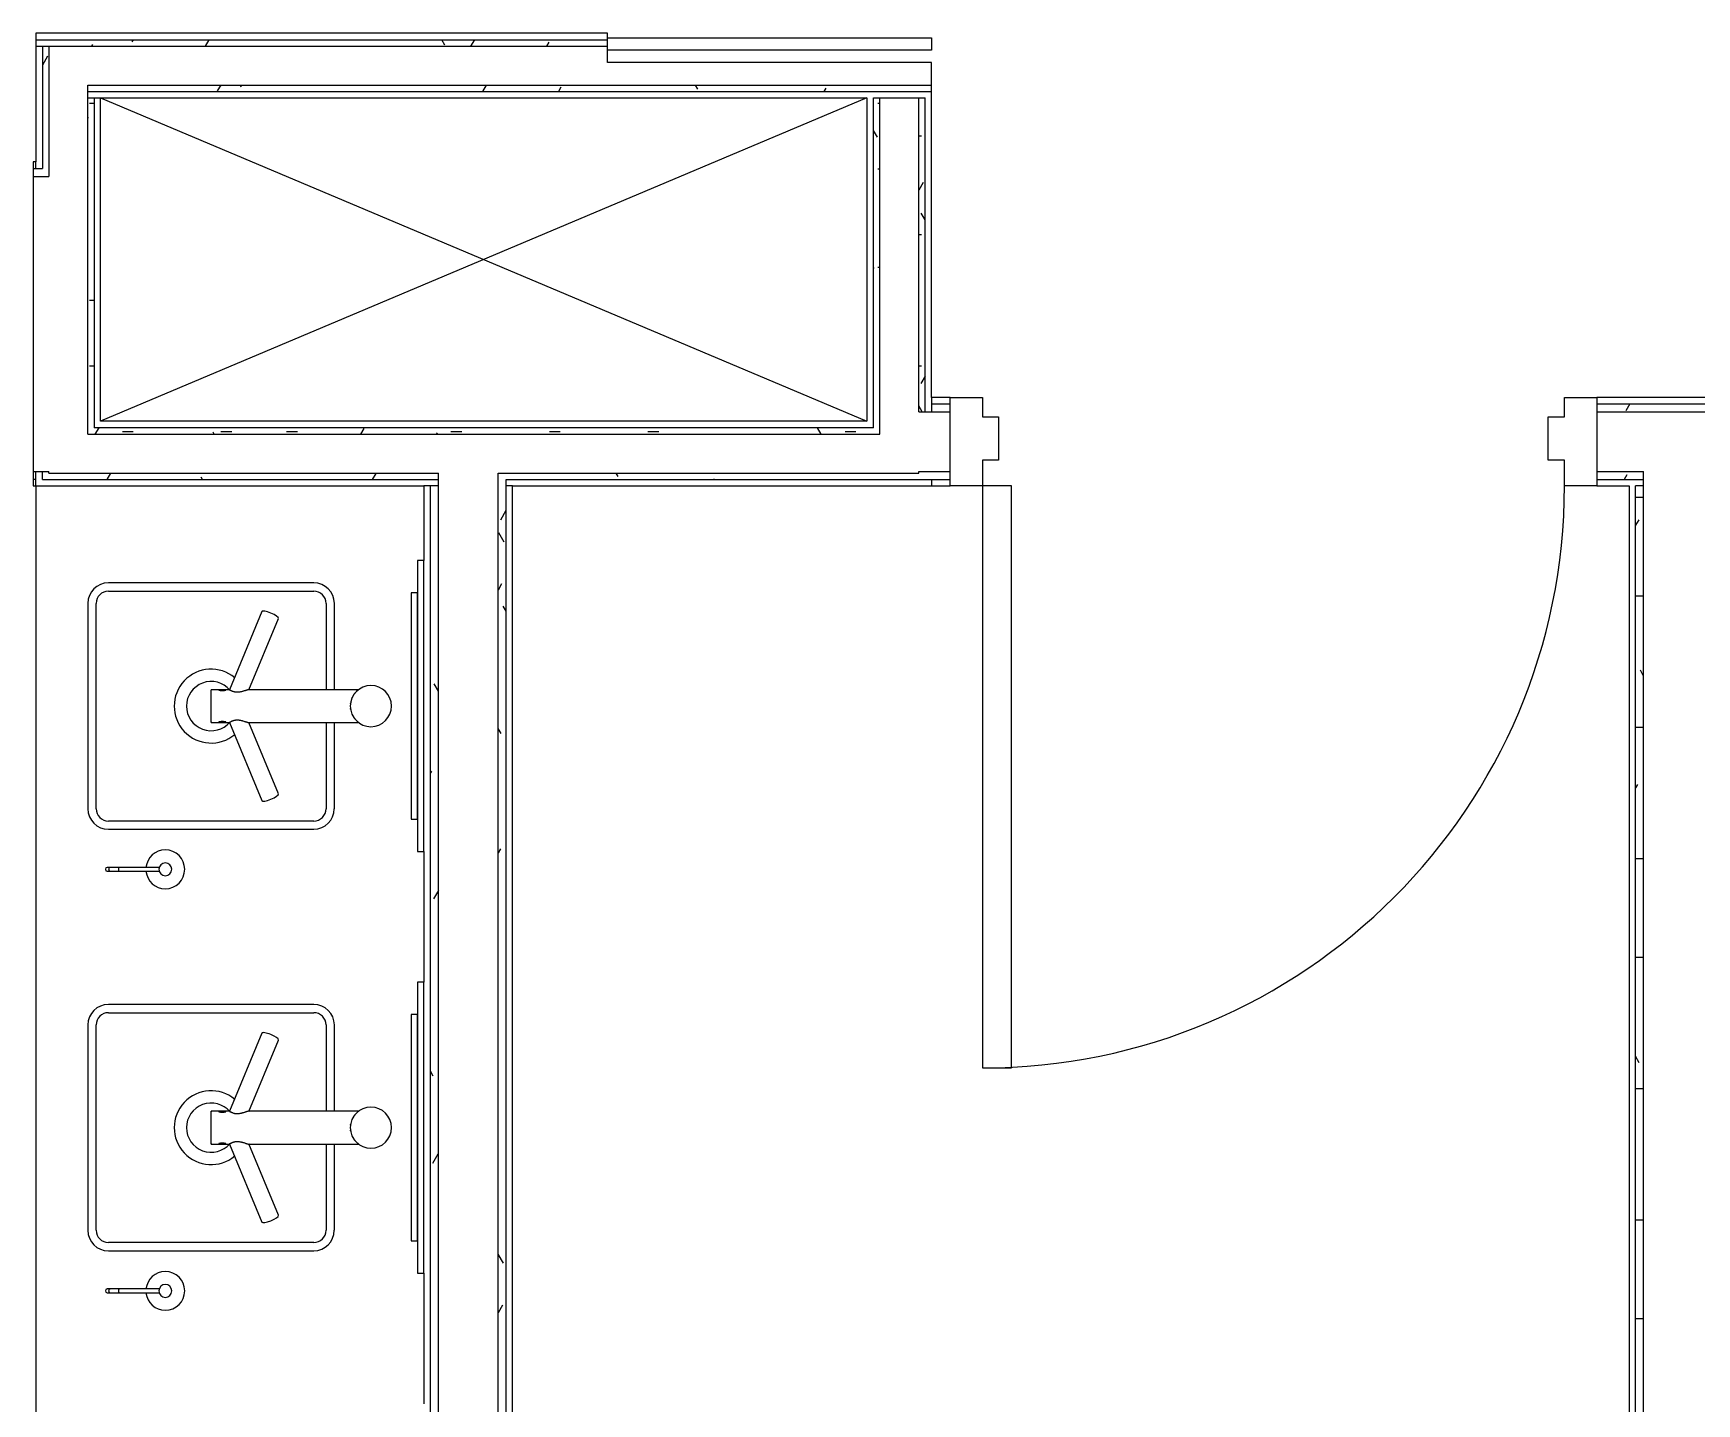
# Model space of a CAD drawing. Header units: inches. Extents: x 4551 to 18587, y 8160 to 18461.
# Drawn here: x 11787 to 14359, y 13348 to 15468 of the extents above; entities that cross this region are included whole.
import ezdxf

# ---------------------------------------------------------------- set-up
doc = ezdxf.new("R2010")
doc.units = ezdxf.units.IN
doc.header["$MEASUREMENT"] = 0
doc.layers.add('freecads.com', color=7, linetype='Continuous')

msp = doc.modelspace()

# ---------------------------------------------------------------- linework, layer by layer
at = {"layer": 'freecads.com'}
for p, q in [((11791.3, 15467.8), (11791.3, 15457.8)), ((12675.3, 15467.8), (11791.3, 15467.8)), ((12675.3, 15457.8), (12675.3, 15467.8)), ((12675.3, 15460.8), (13176.3, 15460.8)), ((13176.3, 15460.8), (13176.3, 15441.7)), ((11791.3, 15457.8), (11791.3, 15447.8)), ((11791.3, 15457.8), (12675.3, 15457.8)), ((11791.3, 15447.8), (11791.3, 15268.8)), ((11791.3, 15447.8), (11801.3, 15447.8)), ((11801.3, 15447.8), (11801.3, 15258.8)), ((11801.3, 15447.8), (12675.3, 15447.8)), ((11811.3, 15447.8), (11811.3, 15246.3)), ((11878.7, 15450.7), (11877, 15447.8)), ((11878.7, 15450.7), (11877, 15447.8)), ((11941.4, 15457.8), (11939.7, 15454.8)), ((11941.4, 15457.8), (11939.7, 15454.8)), ((12058.7, 15457.8), (12053.1, 15448)), ((12058.7, 15457.8), (12053.1, 15448)), ((12423.8, 15449.2), (12418.8, 15457.8)), ((12423.8, 15449.2), (12418.8, 15457.8)), ((12469.3, 15457.8), (12463.5, 15447.8)), ((12469.3, 15457.8), (12463.5, 15447.8)), ((12584.4, 15453.9), (12580.9, 15447.8)), ((12584.4, 15453.9), (12580.9, 15447.8)), ((12675.3, 15447.8), (12675.3, 15457.8)), ((12675.3, 15422.7), (12675.3, 15447.8)), ((13176.3, 15441.7), (12675.3, 15441.7)), ((11809.3, 15432.2), (11801.3, 15418.4)), ((11809.3, 15432.2), (11801.3, 15418.4)), ((13176.3, 15422.7), (12675.3, 15422.7)), ((13176.3, 15387.8), (13176.3, 15422.7)), ((11871.3, 14847.8), (11871.3, 15387.8)), ((11871.3, 15387.8), (13176.3, 15387.8)), ((12077, 15387.8), (12071.6, 15378.6)), ((12077, 15387.8), (12071.6, 15378.6)), ((12109.1, 15384.8), (12107.3, 15387.8)), ((12109.1, 15384.8), (12107.3, 15387.8)), ((12487.6, 15387.8), (12481.8, 15377.8)), ((12487.6, 15387.8), (12481.8, 15377.8)), ((12603, 15384.5), (12599.1, 15377.8)), ((12603, 15384.5), (12599.1, 15377.8)), ((12814.8, 15381.6), (12811.2, 15387.8)), ((12814.8, 15381.6), (12811.2, 15387.8)), ((13176.3, 15377.8), (13176.3, 15387.8)), ((11871.3, 15377.8), (13176.3, 15377.8)), ((11871.3, 15367.8), (11881.3, 15367.8)), ((11874.1, 15359.9), (11881.3, 15359.9)), ((11874.1, 15359.9), (11881.3, 15359.9)), ((11881.3, 15367.8), (11881.3, 14857.8)), ((11881.3, 15367.8), (11891.3, 15367.8)), ((11891.3, 14867.8), (11891.3, 15367.8)), ((11891.3, 15367.8), (13076.3, 15367.8)), ((11891.3, 15367.8), (13076.3, 14867.8)), ((13076.3, 15367.8), (11891.3, 14867.8)), ((13012.5, 15382.7), (13009.7, 15377.8)), ((13012.5, 15382.7), (13009.7, 15377.8)), ((13076.3, 15367.8), (13076.3, 14867.8)), ((13086.3, 15367.8), (13096.3, 15367.8)), ((13086.3, 14857.8), (13086.3, 15367.8)), ((13093.3, 15359.9), (13096.3, 15359.9)), ((13093.3, 15359.9), (13096.3, 15359.9)), ((13096.3, 15367.8), (13156.3, 15367.8)), ((13096.3, 14847.8), (13096.3, 15367.8)), ((13156.3, 15367.8), (13166.3, 15367.8)), ((13156.3, 14882.3), (13156.3, 15367.8)), ((13166.3, 14882.3), (13166.3, 15367.8)), ((13176.3, 14904.8), (13176.3, 15377.8)), ((11871.8, 15337.4), (11871.3, 15336.4)), ((11871.8, 15337.4), (11871.3, 15336.4)), ((13092.4, 15307.2), (13086.3, 15317.7)), ((13092.4, 15307.2), (13086.3, 15317.7)), ((13156.3, 15309.1), (13160.9, 15309.1)), ((13156.3, 15309.1), (13160.9, 15309.1)), ((11791.3, 15268.8), (11787.1, 15268.8)), ((11787.1, 15268.8), (11787.1, 15258.8)), ((11787.1, 15258.8), (11787.1, 15246.3)), ((11787.1, 15258.8), (11801.3, 15258.8)), ((11791.3, 15258.8), (11791.3, 15268.8)), ((13093.3, 15258.3), (13096.3, 15258.3)), ((13093.3, 15258.3), (13096.3, 15258.3)), ((11787.1, 15246.3), (11787.1, 14790.3)), ((11787.1, 15246.3), (11811.3, 15246.3)), ((13163.1, 15237.1), (13156.3, 15225.3)), ((13163.1, 15237.1), (13156.3, 15225.3)), ((13166.3, 15179.2), (13160.2, 15189.8)), ((13166.3, 15179.2), (13160.2, 15189.8)), ((13156.3, 15156.7), (13160.9, 15156.7)), ((13156.3, 15156.7), (13160.9, 15156.7)), ((13086.9, 15105.1), (13086.3, 15104)), ((13086.9, 15105.1), (13086.3, 15104)), ((13093.3, 15105.9), (13096.3, 15105.9)), ((13093.3, 15105.9), (13096.3, 15105.9)), ((11874.1, 15055.1), (11881.3, 15055.1)), ((11874.1, 15055.1), (11881.3, 15055.1)), ((11874.1, 14953.5), (11881.3, 14953.5)), ((11874.1, 14953.5), (11881.3, 14953.5)), ((13156.3, 14953.5), (13160.9, 14953.5)), ((13156.3, 14953.5), (13160.9, 14953.5)), ((13166.3, 14937.8), (13159.7, 14926.4)), ((13166.3, 14937.8), (13159.7, 14926.4)), ((13204.9, 14904.8), (13176.3, 14904.8)), ((13176.3, 14904.8), (13176.3, 14894.8)), ((13176.3, 14894.8), (13204.9, 14894.8)), ((13176.3, 14894.8), (13176.3, 14882.3)), ((13204.9, 14894.8), (13204.9, 14904.8)), ((13204.9, 14904.8), (13254.9, 14904.8)), ((13204.9, 14882.3), (13204.9, 14894.8)), ((13254.9, 14904.8), (13254.9, 14874.8)), ((14154.9, 14904.8), (14204.9, 14904.8)), ((14154.9, 14874.8), (14154.9, 14904.8)), ((15229.2, 14904.8), (14204.9, 14904.8)), ((14204.9, 14904.8), (14204.9, 14894.8)), ((14204.9, 14894.8), (14204.9, 14882.3)), ((14204.9, 14894.8), (15229.2, 14894.8)), ((14256, 14894.8), (14249.6, 14883.7)), ((14256, 14894.8), (14249.6, 14883.7)), ((13161.7, 14882.3), (13156.3, 14891.7)), ((13161.7, 14882.3), (13156.3, 14891.7)), ((13156.3, 14882.3), (13204.9, 14882.3)), ((13204.9, 14790.3), (13204.9, 14882.3)), ((13254.9, 14874.8), (13279.9, 14874.8)), ((13279.9, 14874.8), (13279.9, 14807.8)), ((14129.9, 14874.8), (14154.9, 14874.8)), ((14129.9, 14807.8), (14129.9, 14874.8)), ((14204.9, 14882.3), (14204.9, 14790.3)), ((14204.9, 14882.3), (15229.2, 14882.3)), ((11871.3, 14847.8), (13096.3, 14847.8)), ((13086.3, 14857.8), (11881.3, 14857.8)), ((11888.3, 14857.8), (11882.5, 14847.8)), ((11888.3, 14857.8), (11882.5, 14847.8)), ((13076.3, 14867.8), (11891.3, 14867.8)), ((11924.9, 14851.9), (11941.7, 14851.9)), ((11924.9, 14851.9), (11941.7, 14851.9)), ((12067.1, 14847.8), (12065.3, 14850.9)), ((12067.1, 14847.8), (12065.3, 14850.9)), ((12077.3, 14851.9), (12094.1, 14851.9)), ((12077.3, 14851.9), (12094.1, 14851.9)), ((12178.9, 14851.9), (12195.7, 14851.9)), ((12178.9, 14851.9), (12195.7, 14851.9)), ((12298.2, 14856.6), (12293.1, 14847.8)), ((12298.2, 14856.6), (12293.1, 14847.8)), ((12411.6, 14849.8), (12410.4, 14847.8)), ((12411.6, 14849.8), (12410.4, 14847.8)), ((12432.9, 14851.9), (12449.7, 14851.9)), ((12432.9, 14851.9), (12449.7, 14851.9)), ((12585.3, 14851.9), (12602.1, 14851.9)), ((12585.3, 14851.9), (12602.1, 14851.9)), ((12737.7, 14851.9), (12754.5, 14851.9)), ((12737.7, 14851.9), (12754.5, 14851.9)), ((13005.6, 14847.8), (12999.9, 14857.8)), ((13005.6, 14847.8), (12999.9, 14857.8)), ((13042.5, 14851.9), (13059.3, 14851.9)), ((13042.5, 14851.9), (13059.3, 14851.9)), ((13254.9, 14807.8), (13254.9, 14767.8)), ((13279.9, 14807.8), (13254.9, 14807.8)), ((14154.9, 14807.8), (14129.9, 14807.8)), ((14154.9, 14767.8), (14154.9, 14807.8)), ((11787.1, 14790.3), (11787.1, 14777.8)), ((11787.1, 14790.3), (11811.3, 14790.3)), ((11787.1, 14777.8), (11787.1, 14767.8)), ((11791.3, 14777.8), (11787.1, 14777.8)), ((11787.1, 14767.8), (12391.3, 14767.8)), ((11791.3, 14777.8), (11791.3, 14790.3)), ((11791.3, 14767.8), (11791.3, 14777.8)), ((11791.3, 14767.8), (11791.3, 12147.9)), ((11801.3, 14777.8), (11801.3, 14790.3)), ((11801.3, 14777.8), (12413.8, 14777.8)), ((11811.3, 14787.8), (11811.3, 14790.3)), ((11811.3, 14787.8), (12413.8, 14787.8)), ((11906.5, 14787.8), (11900.7, 14777.8)), ((11906.5, 14787.8), (11900.7, 14777.8)), ((12048.9, 14777.8), (12046.7, 14781.5)), ((12048.9, 14777.8), (12046.7, 14781.5)), ((12316.8, 14787.2), (12311.4, 14777.8)), ((12316.8, 14787.2), (12311.4, 14777.8)), ((12391.3, 14767.8), (12391.3, 14652.3)), ((12401.3, 14767.8), (12391.3, 14767.8)), ((12401.3, 12137.9), (12401.3, 14767.8)), ((12413.8, 14767.8), (12401.3, 14767.8)), ((12413.8, 12125.4), (12413.8, 14787.8)), ((12505.8, 12725.4), (12505.8, 14787.8)), ((12505.8, 14787.8), (13156.3, 14787.8)), ((12518.3, 12725.4), (12518.3, 14777.8)), ((12518.3, 14777.8), (13204.9, 14777.8)), ((12528.3, 14767.8), (12518.3, 14767.8)), ((12528.3, 12747.9), (12528.3, 14767.8)), ((12528.3, 14767.8), (13204.9, 14767.8)), ((12691.4, 14782.4), (12688.3, 14787.8)), ((12691.4, 14782.4), (12688.3, 14787.8)), ((12839.7, 14778.6), (12839.3, 14777.8)), ((12839.7, 14778.6), (12839.3, 14777.8)), ((13156.3, 14790.3), (13204.9, 14790.3)), ((13156.3, 14787.8), (13156.3, 14790.3)), ((13176.3, 14777.8), (13176.3, 14767.8)), ((13204.9, 14777.8), (13204.9, 14790.3)), ((13204.9, 14767.8), (13204.9, 14777.8)), ((13254.9, 14767.8), (13204.9, 14767.8)), ((13299.9, 14767.8), (13254.9, 14767.8)), ((13254.9, 14767.8), (13254.9, 13867.8)), ((13299.9, 13867.8), (13299.9, 14767.8)), ((14204.9, 14767.8), (14154.9, 14767.8)), ((14204.9, 14790.3), (14204.9, 14777.8)), ((14204.9, 14790.3), (14277.4, 14790.3)), ((14204.9, 14777.8), (14204.9, 14767.8)), ((14204.9, 14777.8), (14277.4, 14777.8)), ((14204.9, 14767.8), (14254.9, 14767.8)), ((14251.2, 14784.9), (14247.1, 14777.8)), ((14251.2, 14784.9), (14247.1, 14777.8)), ((14254.9, 14767.8), (14254.9, 12747.9)), ((14264.9, 12737.9), (14264.9, 14767.8)), ((14277.4, 14767.8), (14264.9, 14767.8)), ((14277.4, 12725.4), (14277.4, 14790.3)), ((14264.9, 14750.3), (14277.4, 14750.3)), ((14264.9, 14750.3), (14277.4, 14750.3)), ((12518.1, 14729.6), (12509.8, 14715.1)), ((12518.1, 14729.6), (12509.8, 14715.1)), ((14269.8, 14715.5), (14264.9, 14707.1)), ((14269.8, 14715.5), (14264.9, 14707.1)), ((12515.5, 14680.8), (12507.1, 14695.4)), ((12515.5, 14680.8), (12507.1, 14695.4)), ((12391.3, 14652.3), (12381.3, 14652.3)), ((12381.3, 14652.3), (12381.3, 14202.3)), ((12391.3, 14202.3), (12391.3, 14652.3)), ((12220.9, 14617.8), (11903.4, 14617.8)), ((12511.3, 14616.2), (12505.8, 14606.6)), ((12511.3, 14616.2), (12505.8, 14606.6)), ((11871.7, 14586.1), (11871.7, 14268.6)), ((11884.4, 14268.6), (11884.4, 14586.1)), ((11903.4, 14605.1), (12220.9, 14605.1)), ((12239.9, 14586.1), (12239.9, 14452.6)), ((12252.7, 14452.6), (12252.7, 14586.1)), ((12381.3, 14602.3), (12371.3, 14602.3)), ((12371.3, 14602.3), (12371.3, 14252.3)), ((12381.3, 14602.3), (12371.3, 14602.3)), ((12371.3, 14602.3), (12371.3, 14252.3)), ((12381.3, 14252.3), (12381.3, 14602.3)), ((12381.3, 14252.3), (12381.3, 14602.3)), ((14264.9, 14597.9), (14277.4, 14597.9)), ((14264.9, 14597.9), (14277.4, 14597.9)), ((12140.5, 14573.4), (12090.4, 14452.7)), ((12120.5, 14452.5), (12166.2, 14562.8)), ((12518.3, 14574.3), (12513.9, 14582)), ((12518.3, 14574.3), (12513.9, 14582)), ((14277.4, 14473.8), (14272.3, 14482.7)), ((14277.4, 14473.8), (14272.3, 14482.7)), ((12413.8, 14450.5), (12407.3, 14461.8)), ((12413.8, 14450.5), (12407.3, 14461.8)), ((12074.5, 14452.7), (12062.2, 14452.7)), ((12062.2, 14452.7), (12062.2, 14451.8)), ((12062.2, 14402), (12062.2, 14452.7)), ((12074.5, 14452.2), (12074.5, 14452.7)), ((12084.5, 14452.6), (12074.5, 14452.6)), ((12074.5, 14452.2), (12074.5, 14452.6)), ((12074.5, 14452.2), (12074.5, 14450.7)), ((12090.4, 14452.7), (12084.5, 14452.7)), ((12084.5, 14452.7), (12084.5, 14452.2)), ((12084.5, 14452.6), (12084.5, 14452.2)), ((12084.5, 14450.7), (12084.5, 14452.2)), ((12290.3, 14452.7), (12120.2, 14452.7)), ((12062.2, 14402.8), (12062.2, 14402)), ((12062.2, 14402), (12074.5, 14402)), ((12074.5, 14404), (12074.5, 14402.5)), ((12074.5, 14402), (12074.5, 14402.5)), ((12074.5, 14402), (12074.5, 14402.4)), ((12074.5, 14402), (12084.5, 14402)), ((12084.5, 14402.5), (12084.5, 14403.9)), ((12084.5, 14402.5), (12084.5, 14402)), ((12084.5, 14402.4), (12084.5, 14402)), ((12084.5, 14402), (12090.4, 14402)), ((12090.4, 14402), (12140.5, 14281.2)), ((12120.2, 14402), (12290.3, 14402)), ((12166.2, 14291.9), (12120.5, 14402.2)), ((12239.9, 14402), (12239.9, 14268.6)), ((12252.7, 14268.6), (12252.7, 14402)), ((12510.5, 14384.7), (12505.8, 14392.8)), ((12510.5, 14384.7), (12505.8, 14392.8)), ((14264.9, 14394.7), (14277.4, 14394.7)), ((14264.9, 14394.7), (14277.4, 14394.7)), ((12402.9, 14326.8), (12401.3, 14324)), ((12402.9, 14326.8), (12401.3, 14324)), ((14267.9, 14305.9), (14264.9, 14300.7)), ((14267.9, 14305.9), (14264.9, 14300.7)), ((12371.3, 14252.3), (12381.3, 14252.3)), ((12371.3, 14252.3), (12381.3, 14252.3)), ((12220.9, 14249.6), (11903.4, 14249.6)), ((11903.4, 14236.8), (12220.9, 14236.8)), ((12381.3, 14202.3), (12391.3, 14202.3)), ((12391.3, 14202.3), (12391.3, 14000.4)), ((12509.5, 14206.6), (12505.8, 14200.2)), ((12509.5, 14206.6), (12505.8, 14200.2)), ((11906.3, 14177.9), (11901.3, 14177.9)), ((11906.5, 14177.9), (11906.3, 14177.9)), ((11906.9, 14177.9), (11906.5, 14177.9)), ((11907.4, 14177.9), (11906.9, 14177.9)), ((11907.9, 14177.9), (11907.4, 14177.9)), ((11908.5, 14177.9), (11907.9, 14177.9)), ((11909, 14177.9), (11908.5, 14177.9)), ((11909.6, 14177.9), (11909, 14177.9)), ((11910.2, 14177.9), (11909.6, 14177.9)), ((11910.8, 14177.9), (11910.2, 14177.9)), ((11911.4, 14177.9), (11910.8, 14177.9)), ((11912.1, 14177.9), (11911.4, 14177.9)), ((11912.7, 14177.9), (11912.1, 14177.9)), ((11913.4, 14177.9), (11912.7, 14177.9)), ((11914.1, 14177.9), (11913.4, 14177.9)), ((11914.9, 14177.9), (11914.1, 14177.9)), ((11915.6, 14177.9), (11914.9, 14177.9)), ((11916.3, 14177.9), (11915.6, 14177.9)), ((11917.1, 14177.9), (11916.3, 14177.9)), ((11917.8, 14177.9), (11917.1, 14177.9)), ((11918.6, 14177.9), (11917.8, 14177.9)), ((11919.4, 14177.9), (11918.6, 14177.9)), ((11981.8, 14177.9), (11919.4, 14177.9)), ((14264.9, 14191.5), (14277.4, 14191.5)), ((14264.9, 14191.5), (14277.4, 14191.5)), ((11901.3, 14171.9), (11906.3, 14171.9)), ((11906.3, 14171.9), (11906.7, 14171.9)), ((11906.7, 14171.9), (11907.2, 14171.9)), ((11907.2, 14171.9), (11907.7, 14171.9)), ((11907.7, 14171.9), (11908.2, 14171.9)), ((11908.2, 14171.9), (11908.8, 14171.9)), ((11908.8, 14171.9), (11909.3, 14171.9)), ((11909.3, 14171.9), (11909.9, 14171.9)), ((11909.9, 14171.9), (11910.5, 14171.9)), ((11910.5, 14171.9), (11911.1, 14171.9)), ((11911.1, 14171.9), (11911.8, 14171.9)), ((11911.8, 14171.9), (11912.5, 14171.9)), ((11912.5, 14171.9), (11913.1, 14171.9)), ((11913.1, 14171.9), (11913.8, 14171.9)), ((11913.8, 14171.9), (11914.5, 14171.9)), ((11914.5, 14171.9), (11915.3, 14171.9)), ((11915.3, 14171.9), (11916, 14171.9)), ((11916, 14171.9), (11916.7, 14171.9)), ((11916.7, 14171.9), (11917.5, 14171.9)), ((11917.5, 14171.9), (11918.3, 14171.9)), ((11918.3, 14171.9), (11919, 14171.9)), ((11919, 14171.9), (11919.4, 14171.9)), ((11919.4, 14171.9), (11981.9, 14171.9)), ((12413.8, 14142.4), (12406.3, 14129.5)), ((12413.8, 14142.4), (12406.3, 14129.5)), ((14264.9, 14039.1), (14277.4, 14039.1)), ((14264.9, 14039.1), (14277.4, 14039.1)), ((12391.3, 14000.4), (12381.3, 14000.4)), ((12381.3, 14000.4), (12381.3, 13550.4)), ((12391.3, 13550.4), (12391.3, 14000.4)), ((12220.9, 13965.9), (11903.4, 13965.9)), ((11903.4, 13953.2), (12220.9, 13953.2)), ((12381.3, 13950.4), (12371.3, 13950.4)), ((12371.3, 13950.4), (12371.3, 13600.4)), ((12381.3, 13950.4), (12371.3, 13950.4)), ((12371.3, 13950.4), (12371.3, 13600.4)), ((12381.3, 13600.4), (12381.3, 13950.4)), ((12381.3, 13600.4), (12381.3, 13950.4)), ((11871.7, 13934.2), (11871.7, 13616.7)), ((11884.4, 13616.7), (11884.4, 13934.2)), ((12140.5, 13921.5), (12090.4, 13800.7)), ((12239.9, 13934.2), (12239.9, 13800.7)), ((12252.7, 13800.7), (12252.7, 13934.2)), ((12120.5, 13800.5), (12166.2, 13910.8)), ((13254.9, 13867.8), (13299.9, 13867.8)), ((14270.7, 13875.8), (14264.9, 13885.9)), ((14270.7, 13875.8), (14264.9, 13885.9)), ((12405.7, 13854.9), (12401.3, 13862.6)), ((12405.7, 13854.9), (12401.3, 13862.6)), ((14264.9, 13835.9), (14277.4, 13835.9)), ((14264.9, 13835.9), (14277.4, 13835.9)), ((12074.5, 13800.8), (12062.2, 13800.8)), ((12062.2, 13800.8), (12062.2, 13799.9)), ((12062.2, 13750.1), (12062.2, 13800.8)), ((12074.5, 13800.3), (12074.5, 13800.8)), ((12084.5, 13800.7), (12074.5, 13800.7)), ((12074.5, 13800.3), (12074.5, 13800.7)), ((12074.5, 13800.3), (12074.5, 13798.8)), ((12090.4, 13800.8), (12084.5, 13800.8)), ((12084.5, 13800.8), (12084.5, 13800.3)), ((12084.5, 13800.7), (12084.5, 13800.3)), ((12084.5, 13798.8), (12084.5, 13800.3)), ((12290.3, 13800.8), (12120.2, 13800.8)), ((12062.2, 13750.9), (12062.2, 13750.1)), ((12062.2, 13750.1), (12074.5, 13750.1)), ((12074.5, 13752), (12074.5, 13750.5)), ((12074.5, 13750.1), (12074.5, 13750.5)), ((12074.5, 13750.1), (12074.5, 13750.5)), ((12074.5, 13750.1), (12084.5, 13750.1)), ((12084.5, 13750.5), (12084.5, 13752)), ((12084.5, 13750.5), (12084.5, 13750.1)), ((12084.5, 13750.5), (12084.5, 13750.1)), ((12084.5, 13750.1), (12090.4, 13750.1)), ((12090.4, 13750.1), (12140.5, 13629.3)), ((12120.2, 13750.1), (12290.3, 13750.1)), ((12166.2, 13639.9), (12120.5, 13750.3)), ((12239.9, 13750.1), (12239.9, 13616.7)), ((12252.7, 13616.7), (12252.7, 13750.1)), ((12412.9, 13734.5), (12404.5, 13720)), ((12412.9, 13734.5), (12404.5, 13720)), ((14264.9, 13632.7), (14277.4, 13632.7)), ((14264.9, 13632.7), (14277.4, 13632.7)), ((12220.9, 13597.6), (11903.4, 13597.6)), ((11903.4, 13584.9), (12220.9, 13584.9)), ((12371.3, 13600.4), (12381.3, 13600.4)), ((12371.3, 13600.4), (12381.3, 13600.4)), ((12514.1, 13565.6), (12505.8, 13580)), ((12514.1, 13565.6), (12505.8, 13580)), ((12381.3, 13550.4), (12391.3, 13550.4)), ((12391.3, 13550.4), (12391.3, 13348.5)), ((11906.3, 13526), (11901.3, 13526)), ((11901.3, 13520), (11906.3, 13520)), ((11906.5, 13526), (11906.3, 13526)), ((11906.3, 13520), (11906.7, 13520)), ((11906.9, 13526), (11906.5, 13526)), ((11906.7, 13520), (11907.2, 13520)), ((11907.4, 13526), (11906.9, 13526)), ((11907.2, 13520), (11907.7, 13520)), ((11907.9, 13526), (11907.4, 13526)), ((11907.7, 13520), (11908.2, 13520)), ((11908.5, 13526), (11907.9, 13526)), ((11908.2, 13520), (11908.8, 13520)), ((11909, 13526), (11908.5, 13526)), ((11908.8, 13520), (11909.3, 13520)), ((11909.6, 13526), (11909, 13526)), ((11909.3, 13520), (11909.9, 13520)), ((11910.2, 13526), (11909.6, 13526)), ((11909.9, 13520), (11910.5, 13520)), ((11910.8, 13526), (11910.2, 13526)), ((11910.5, 13520), (11911.1, 13520)), ((11911.4, 13526), (11910.8, 13526)), ((11911.1, 13520), (11911.8, 13520)), ((11912.1, 13526), (11911.4, 13526)), ((11911.8, 13520), (11912.5, 13520)), ((11912.7, 13526), (11912.1, 13526)), ((11912.5, 13520), (11913.1, 13520)), ((11913.4, 13526), (11912.7, 13526)), ((11913.1, 13520), (11913.8, 13520)), ((11914.1, 13526), (11913.4, 13526)), ((11913.8, 13520), (11914.5, 13520)), ((11914.9, 13526), (11914.1, 13526)), ((11914.5, 13520), (11915.3, 13520)), ((11915.6, 13526), (11914.9, 13526)), ((11915.3, 13520), (11916, 13520)), ((11916.3, 13526), (11915.6, 13526)), ((11916, 13520), (11916.7, 13520)), ((11917.1, 13526), (11916.3, 13526)), ((11916.7, 13520), (11917.5, 13520)), ((11917.8, 13526), (11917.1, 13526)), ((11917.5, 13520), (11918.3, 13520)), ((11918.6, 13526), (11917.8, 13526)), ((11918.3, 13520), (11919, 13520)), ((11919.4, 13526), (11918.6, 13526)), ((11919, 13520), (11919.4, 13520)), ((11981.8, 13526), (11919.4, 13526)), ((11919.4, 13520), (11981.9, 13520)), ((12512.7, 13500.9), (12505.8, 13489)), ((12512.7, 13500.9), (12505.8, 13489)), ((14264.9, 13480.3), (14277.4, 13480.3)), ((14264.9, 13480.3), (14277.4, 13480.3))]:
    msp.add_line(p, q, dxfattribs=at)
for centre, radius, start, end in [((13254.9, 14767.8), 900, 270, 0), ((11903.4, 14586.1), 31.8, 90, 180), ((12220.9, 14586.1), 31.8, 0, 90), ((11903.4, 14586.1), 19, 90, 180), ((12220.9, 14586.1), 19, 0, 90), ((12062.2, 14427.3), 57.1, 50.103, 309.8969), ((12062.2, 14427.3), 38.1, 40.5939, 319.4063), ((12309.2, 14427.3), 31.8, 90, 270), ((12309.2, 14427.3), 31.8, 270, 90), ((11903.4, 14268.6), 31.8, 180, 270), ((11903.4, 14268.6), 19, 180, 270), ((12220.9, 14268.6), 31.7, 270, 0), ((12220.9, 14268.6), 19, 270, 0), ((11991.3, 14174.9), 30, 90, 174.4637), ((11991.3, 14174.9), 30, 270, 90), ((11991.3, 14174.9), 10, 90, 270), ((11991.3, 14174.9), 10, 270, 90), ((11991.3, 14174.9), 30, 185.5363, 270), ((11903.4, 13934.2), 31.8, 90, 180), ((11903.4, 13934.2), 19, 90, 180), ((12220.9, 13934.2), 31.8, 0, 90), ((12220.9, 13934.2), 19, 0, 90), ((12062.2, 13775.4), 57.1, 50.103, 309.8969), ((12062.2, 13775.4), 38.1, 40.5939, 319.4063), ((12309.2, 13775.4), 31.8, 90, 270), ((12309.2, 13775.4), 31.8, 270, 90), ((11903.4, 13616.7), 31.8, 180, 270), ((11903.4, 13616.7), 19, 180, 270), ((12220.9, 13616.7), 31.7, 270, 0), ((12220.9, 13616.7), 19, 270, 0), ((11991.3, 13523), 30, 90, 174.4637), ((11991.3, 13523), 10, 90, 270), ((11991.3, 13523), 30, 270, 90), ((11991.3, 13523), 10, 270, 90), ((11991.3, 13523), 30, 185.5363, 270)]:
    msp.add_arc(centre, radius, start, end, dxfattribs=at)
for centre, major_axis, ratio, start_param, end_param in [((12153.3, 14568.1), (12.9, -5.3), 0.241944, 1.570796, 3.141593), ((12153.3, 14568.1), (12.9, -5.3), 0.241944, 0, 1.570796), ((12153.3, 14286.5), (12.9, 5.3), 0.241918, 3.141593, 4.712389), ((12153.3, 14286.5), (12.9, 5.3), 0.241918, 4.712389, 6.283185), ((11901.3, 14174.9), (0, -3), 0.866025, 3.141593, 6.283185), ((11901.3, 14174.9), (0, 3), 0.866025, 6.021386, 6.283185), ((11901.3, 14174.9), (0, -3), 0.866025, 0, 0.261799), ((12153.3, 13916.2), (12.9, -5.3), 0.241944, 1.570796, 3.141593), ((12153.3, 13916.2), (12.9, -5.3), 0.241944, 0, 1.570796), ((12153.3, 13634.6), (12.9, 5.3), 0.241918, 4.712389, 6.283185), ((12153.3, 13634.6), (12.9, 5.3), 0.241918, 3.141593, 4.712389), ((11901.3, 13523), (0, -3), 0.866025, 3.141593, 6.283185), ((11901.3, 13523), (0, 3), 0.866025, 6.021386, 6.283185), ((11901.3, 13523), (0, -3), 0.866025, 0, 0.261799)]:
    msp.add_ellipse(centre, major_axis=major_axis, ratio=ratio, start_param=start_param, end_param=end_param, dxfattribs=at)
for points, knots in [([(12075.6, 14451.4), (12075.6, 14451.4), (12075.3, 14451.5), (12074.7, 14451.8), (12074.5, 14452.1), (12074.5, 14452.2)], [0.7777829, 0.7777829, 0.7777829, 0.7777829, 0.7916667, 0.8611111, 1, 1, 1, 1]), ([(12076.9, 14451), (12076.8, 14451), (12076.6, 14451.1), (12076.1, 14451.2), (12075.8, 14451.3), (12075.6, 14451.4)], [0.6666732, 0.6666732, 0.6666732, 0.6666732, 0.6875, 0.7222222, 0.7777778, 0.7777778, 0.7777778, 0.7777778]), ([(12078.6, 14450.7), (12078.4, 14450.8), (12078.1, 14450.8), (12077.6, 14450.9), (12077.2, 14450.9), (12077, 14451), (12076.9, 14451)], [0.5555585, 0.5555585, 0.5555585, 0.5555585, 0.5833333, 0.6180556, 0.6527778, 0.6666667, 0.6666667, 0.6666667, 0.6666667]), ([(12080.4, 14450.7), (12080.1, 14450.7), (12079.5, 14450.7), (12078.9, 14450.7), (12078.6, 14450.7)], [0.4444472, 0.4444472, 0.4444472, 0.4444472, 0.5, 0.5555528, 0.5555528, 0.5555528, 0.5555528]), ([(12080.4, 14450.7), (12080.2, 14450.7), (12079.8, 14450.7), (12079.2, 14450.7), (12078.8, 14450.7), (12078.6, 14450.7), (12078.6, 14450.7)], [0.4444444, 0.4444444, 0.4444444, 0.4444444, 0.4791667, 0.5138889, 0.5486111, 0.5555556, 0.5555556, 0.5555556, 0.5555556]), ([(12082, 14451), (12081.9, 14451), (12081.6, 14450.9), (12081.1, 14450.8), (12080.6, 14450.8), (12080.4, 14450.7)], [0.3333333, 0.3333333, 0.3333333, 0.3333333, 0.3611111, 0.3888889, 0.4444415, 0.4444415, 0.4444415, 0.4444415]), ([(12083.3, 14451.4), (12083.1, 14451.3), (12082.7, 14451.2), (12082.3, 14451), (12082, 14451)], [0.2222222, 0.2222222, 0.2222222, 0.2222222, 0.2777778, 0.3333268, 0.3333268, 0.3333268, 0.3333268]), ([(12084.5, 14452.2), (12084.5, 14452.1), (12084.4, 14452), (12084.2, 14451.8), (12084, 14451.7), (12083.8, 14451.6), (12083.6, 14451.5), (12083.4, 14451.4), (12083.3, 14451.4)], [0, 0, 0, 0, 0.0555556, 0.1111111, 0.1388889, 0.1666667, 0.1944444, 0.2222222, 0.2222222, 0.2222222, 0.2222222]), ([(12084.5, 14452.2), (12084.5, 14452.1), (12084.3, 14451.8), (12083.7, 14451.5), (12083.3, 14451.4)], [0, 0, 0, 0, 0.1111111, 0.2222172, 0.2222172, 0.2222172, 0.2222172]), ([(12103.9, 14448.7), (12102.8, 14448.6), (12101.2, 14448.6), (12099.4, 14448.9), (12098.4, 14449.1), (12097.5, 14449.3), (12096.6, 14449.6), (12095.8, 14449.9), (12095.2, 14450.1), (12094.6, 14450.4), (12094.1, 14450.6), (12093.6, 14450.9), (12093.1, 14451.1), (12092.6, 14451.4), (12092, 14451.7), (12091.6, 14452), (12090.8, 14452.5), (12090.5, 14452.7), (12090.4, 14452.7)], [0, 0, 0, 0, 0.142857, 0.214286, 0.25, 0.285714, 0.357143, 0.392857, 0.428571, 0.464286, 0.5, 0.535714, 0.571429, 0.625, 0.678571, 0.732143, 0.785714, 1, 1, 1, 1]), ([(12090.6, 14452.5), (12090.8, 14452.3), (12091.2, 14452), (12091.8, 14451.7), (12092, 14451.5)], [0.1428571, 0.1428571, 0.1428571, 0.1428571, 0.2857143, 0.3464999, 0.3464999, 0.3464999, 0.3464999]), ([(12120.2, 14452.7), (12120.1, 14452.7), (12119.7, 14452.6), (12118.9, 14452.4), (12118, 14452.2), (12117.3, 14452), (12116.7, 14451.8), (12116.1, 14451.6), (12115.2, 14451.3), (12114, 14451), (12112.5, 14450.5), (12110.9, 14450), (12109.3, 14449.6), (12107.6, 14449.2), (12105.8, 14448.9), (12104.5, 14448.8), (12103.9, 14448.7)], [0, 0, 0, 0, 0.083333, 0.166667, 0.25, 0.291667, 0.333333, 0.375, 0.416667, 0.5, 0.583333, 0.666667, 0.75, 0.833333, 0.916667, 1, 1, 1, 1]), ([(12277.8, 14431.2), (12277.8, 14431.5), (12277.9, 14431.9), (12278, 14432.4), (12278, 14432.6)], [0.54656587, 0.54656587, 0.54656587, 0.54656587, 0.55555556, 0.56359138, 0.56359138, 0.56359138, 0.56359138]), ([(12280.1, 14439.7), (12280.1, 14439.7), (12280.2, 14440), (12280.3, 14440.2), (12280.4, 14440.4)], [0.65644189, 0.65644189, 0.65644189, 0.65644189, 0.65972222, 0.66666667, 0.66666667, 0.66666667, 0.66666667]), ([(12283.8, 14446.1), (12283.9, 14446.2), (12284, 14446.4), (12284.2, 14446.7), (12284.5, 14447.1), (12284.7, 14447.4), (12284.9, 14447.6), (12285, 14447.7)], [0.76410955, 0.76410955, 0.76410955, 0.76410955, 0.77083333, 0.77604167, 0.78125, 0.79166667, 0.79661174, 0.79661174, 0.79661174, 0.79661174]), ([(12288.3, 14451), (12288.3, 14451.1), (12288.4, 14451.1), (12288.6, 14451.4), (12289.2, 14451.9), (12289.8, 14452.5), (12290.2, 14452.7), (12290.3, 14452.7)], [0.8888889, 0.8888889, 0.8888889, 0.8888889, 0.890625, 0.8958333, 0.9166667, 0.9583333, 1, 1, 1, 1]), ([(12090.4, 14402), (12090.5, 14402), (12091, 14402.3), (12092.4, 14403.1), (12093, 14403.5), (12093.6, 14403.8), (12094.1, 14404), (12094.6, 14404.3), (12095.3, 14404.6), (12096.1, 14404.9), (12096.9, 14405.2), (12097.5, 14405.4), (12098.2, 14405.5), (12099.2, 14405.7), (12100.3, 14405.9), (12101.9, 14406), (12103.1, 14406), (12103.9, 14405.9)], [0, 0, 0, 0, 0.285714, 0.357143, 0.428571, 0.464286, 0.5, 0.535714, 0.571429, 0.625, 0.678571, 0.705357, 0.732143, 0.785714, 0.839286, 0.892857, 1, 1, 1, 1]), ([(12103.9, 14405.9), (12104.5, 14405.9), (12105.8, 14405.7), (12107.6, 14405.4), (12109, 14405.1), (12110.1, 14404.8), (12111.8, 14404.4), (12113.5, 14403.8), (12115.4, 14403.2), (12116.5, 14402.9), (12117.3, 14402.7), (12118, 14402.4), (12118.9, 14402.2), (12119.7, 14402), (12120.1, 14402), (12120.2, 14402)], [0, 0, 0, 0, 0.083333, 0.166667, 0.25, 0.291667, 0.333333, 0.5, 0.583333, 0.666667, 0.708333, 0.75, 0.833333, 0.916667, 1, 1, 1, 1]), ([(12278, 14422), (12278, 14422.2), (12277.9, 14422.7), (12277.8, 14423.2), (12277.8, 14423.4)], [0.43643034, 0.43643034, 0.43643034, 0.43643034, 0.44444444, 0.45344038, 0.45344038, 0.45344038, 0.45344038]), ([(12285, 14407), (12284.9, 14407), (12284.8, 14407.2), (12284.5, 14407.5), (12284.3, 14407.8), (12284.1, 14408.2), (12283.9, 14408.4), (12283.8, 14408.5)], [0.2034088, 0.2034088, 0.2034088, 0.2034088, 0.20833333, 0.21527778, 0.22222222, 0.22916667, 0.23590346, 0.23590346, 0.23590346, 0.23590346]), ([(12074.5, 14402.4), (12074.5, 14402.5), (12074.7, 14402.8), (12075.3, 14403.1), (12075.6, 14403.3)], [0, 0, 0, 0, 0.1111111, 0.2222171, 0.2222171, 0.2222171, 0.2222171]), ([(12075.6, 14403.3), (12075.8, 14403.3), (12076.2, 14403.5), (12076.7, 14403.6), (12076.9, 14403.7)], [0.2222222, 0.2222222, 0.2222222, 0.2222222, 0.2777778, 0.3333268, 0.3333268, 0.3333268, 0.3333268]), ([(12076.9, 14403.7), (12077.1, 14403.7), (12077.3, 14403.7), (12077.9, 14403.8), (12078.3, 14403.9), (12078.6, 14403.9)], [0.3333333, 0.3333333, 0.3333333, 0.3333333, 0.3611111, 0.3888889, 0.4444415, 0.4444415, 0.4444415, 0.4444415]), ([(12078.6, 14403.9), (12078.9, 14404), (12079.5, 14404), (12080.1, 14404), (12080.4, 14403.9)], [0.4444472, 0.4444472, 0.4444472, 0.4444472, 0.5, 0.5555528, 0.5555528, 0.5555528, 0.5555528]), ([(12078.6, 14403.9), (12078.8, 14403.9), (12079.1, 14403.9), (12079.7, 14403.9), (12080.1, 14403.9), (12080.3, 14403.9), (12080.4, 14403.9)], [0.4444444, 0.4444444, 0.4444444, 0.4444444, 0.4791667, 0.5138889, 0.5486111, 0.5555556, 0.5555556, 0.5555556, 0.5555556]), ([(12080.4, 14403.9), (12080.5, 14403.9), (12080.8, 14403.9), (12081.3, 14403.8), (12081.7, 14403.7), (12081.9, 14403.7), (12082, 14403.7)], [0.5555585, 0.5555585, 0.5555585, 0.5555585, 0.5833333, 0.6180556, 0.6527778, 0.6666667, 0.6666667, 0.6666667, 0.6666667]), ([(12082, 14403.7), (12082.1, 14403.6), (12082.3, 14403.6), (12082.8, 14403.4), (12083.1, 14403.3), (12083.3, 14403.3)], [0.6666732, 0.6666732, 0.6666732, 0.6666732, 0.6875, 0.7222222, 0.7777778, 0.7777778, 0.7777778, 0.7777778]), ([(12083.3, 14403.3), (12083.4, 14403.3), (12083.6, 14403.2), (12083.8, 14403.1), (12084, 14403), (12084.2, 14402.8), (12084.4, 14402.6), (12084.5, 14402.5), (12084.5, 14402.5)], [0.7777778, 0.7777778, 0.7777778, 0.7777778, 0.8055556, 0.8333333, 0.8611111, 0.8888889, 0.9444444, 1, 1, 1, 1]), ([(12083.3, 14403.3), (12083.4, 14403.2), (12083.6, 14403.1), (12084.2, 14402.8), (12084.5, 14402.6), (12084.5, 14402.4)], [0.7777828, 0.7777828, 0.7777828, 0.7777828, 0.7916667, 0.8611111, 1, 1, 1, 1]), ([(12092, 14403.1), (12091.6, 14402.8), (12091, 14402.4), (12090.8, 14402.3), (12090.7, 14402.2)], [0.6534754, 0.6534754, 0.6534754, 0.6534754, 0.7857143, 0.8571429, 0.8571429, 0.8571429, 0.8571429]), ([(12290.3, 14402), (12290.1, 14402), (12289.8, 14402.2), (12289.1, 14402.8), (12288.7, 14403.2), (12288.4, 14403.5), (12288.3, 14403.6)], [0, 0, 0, 0, 0.0555556, 0.0833333, 0.0972222, 0.1111111, 0.1111111, 0.1111111, 0.1111111]), ([(11906.3, 14177.9), (11905.8, 14177.9), (11905, 14177.6), (11904.1, 14176.6), (11903.7, 14175.4), (11903.7, 14174.4), (11904, 14173.4), (11904.6, 14172.6), (11905.4, 14172), (11906, 14171.9), (11906.3, 14171.9)], [-1, -1, -1, -1, -0.833333, -0.666667, -0.555556, -0.444444, -0.333333, -0.222222, -0.111111, 0, 0, 0, 0]), ([(11919.3, 14177.7), (11919.3, 14177.6), (11919.2, 14177.2), (11919.1, 14176.4), (11919.1, 14175.4), (11919.1, 14174.4), (11919.2, 14173.2), (11919.2, 14172.4), (11919.3, 14172.2), (11919.3, 14172.1)], [0.1111111, 0.1111111, 0.1111111, 0.1111111, 0.2222222, 0.3333333, 0.4444444, 0.5555556, 0.6666667, 0.8333333, 0.8888889, 0.8888889, 0.8888889, 0.8888889]), ([(12075.6, 13799.5), (12075.6, 13799.5), (12075.3, 13799.6), (12074.7, 13799.9), (12074.5, 13800.2), (12074.5, 13800.3)], [0.7777829, 0.7777829, 0.7777829, 0.7777829, 0.7916667, 0.8611111, 1, 1, 1, 1]), ([(12076.9, 13799.1), (12076.8, 13799.1), (12076.6, 13799.1), (12076.1, 13799.3), (12075.8, 13799.4), (12075.6, 13799.5)], [0.6666732, 0.6666732, 0.6666732, 0.6666732, 0.6875, 0.7222222, 0.7777778, 0.7777778, 0.7777778, 0.7777778]), ([(12078.6, 13798.8), (12078.4, 13798.8), (12078.1, 13798.9), (12077.6, 13798.9), (12077.2, 13799), (12077, 13799.1), (12076.9, 13799.1)], [0.5555585, 0.5555585, 0.5555585, 0.5555585, 0.5833333, 0.6180556, 0.6527778, 0.6666667, 0.6666667, 0.6666667, 0.6666667]), ([(12080.4, 13798.8), (12080.1, 13798.8), (12079.5, 13798.8), (12078.9, 13798.8), (12078.6, 13798.8)], [0.4444472, 0.4444472, 0.4444472, 0.4444472, 0.5, 0.5555528, 0.5555528, 0.5555528, 0.5555528]), ([(12080.4, 13798.8), (12080.2, 13798.8), (12079.8, 13798.8), (12079.2, 13798.8), (12078.8, 13798.8), (12078.6, 13798.8), (12078.6, 13798.8)], [0.4444444, 0.4444444, 0.4444444, 0.4444444, 0.4791667, 0.5138889, 0.5486111, 0.5555556, 0.5555556, 0.5555556, 0.5555556]), ([(12082, 13799.1), (12081.9, 13799), (12081.6, 13799), (12081.1, 13798.9), (12080.6, 13798.8), (12080.4, 13798.8)], [0.3333333, 0.3333333, 0.3333333, 0.3333333, 0.3611111, 0.3888889, 0.4444415, 0.4444415, 0.4444415, 0.4444415]), ([(12083.3, 13799.5), (12083.1, 13799.4), (12082.7, 13799.3), (12082.3, 13799.1), (12082, 13799.1)], [0.2222222, 0.2222222, 0.2222222, 0.2222222, 0.2777778, 0.3333268, 0.3333268, 0.3333268, 0.3333268]), ([(12084.5, 13800.3), (12084.5, 13800.2), (12084.4, 13800.1), (12084.2, 13799.9), (12084, 13799.8), (12083.8, 13799.7), (12083.6, 13799.5), (12083.4, 13799.5), (12083.3, 13799.4)], [0, 0, 0, 0, 0.0555556, 0.1111111, 0.1388889, 0.1666667, 0.1944444, 0.2222222, 0.2222222, 0.2222222, 0.2222222]), ([(12084.5, 13800.3), (12084.5, 13800.2), (12084.3, 13799.9), (12083.7, 13799.6), (12083.3, 13799.5)], [0, 0, 0, 0, 0.1111111, 0.2222172, 0.2222172, 0.2222172, 0.2222172]), ([(12103.9, 13796.8), (12102.8, 13796.7), (12101.2, 13796.7), (12099.4, 13796.9), (12098.4, 13797.1), (12097.5, 13797.4), (12096.6, 13797.7), (12095.8, 13798), (12095.2, 13798.2), (12094.6, 13798.4), (12094.1, 13798.7), (12093.6, 13798.9), (12093.1, 13799.2), (12092.6, 13799.5), (12092, 13799.8), (12091.6, 13800.1), (12090.8, 13800.6), (12090.5, 13800.8), (12090.4, 13800.8)], [0, 0, 0, 0, 0.142857, 0.214286, 0.25, 0.285714, 0.357143, 0.392857, 0.428571, 0.464286, 0.5, 0.535714, 0.571429, 0.625, 0.678571, 0.732143, 0.785714, 1, 1, 1, 1]), ([(12090.6, 13800.5), (12090.8, 13800.4), (12091.2, 13800.1), (12091.8, 13799.7), (12092, 13799.6)], [0.1428571, 0.1428571, 0.1428571, 0.1428571, 0.2857143, 0.3464999, 0.3464999, 0.3464999, 0.3464999]), ([(12120.2, 13800.8), (12120.1, 13800.8), (12119.7, 13800.7), (12118.9, 13800.5), (12118, 13800.3), (12117.3, 13800.1), (12116.7, 13799.9), (12116.1, 13799.7), (12115.2, 13799.4), (12114, 13799), (12112.5, 13798.6), (12110.9, 13798.1), (12109.3, 13797.7), (12107.6, 13797.3), (12105.8, 13797), (12104.5, 13796.8), (12103.9, 13796.8)], [0, 0, 0, 0, 0.083333, 0.166667, 0.25, 0.291667, 0.333333, 0.375, 0.416667, 0.5, 0.583333, 0.666667, 0.75, 0.833333, 0.916667, 1, 1, 1, 1]), ([(12280.1, 13787.7), (12280.1, 13787.8), (12280.2, 13788.1), (12280.3, 13788.3), (12280.4, 13788.5)], [0.65644189, 0.65644189, 0.65644189, 0.65644189, 0.65972222, 0.66666667, 0.66666667, 0.66666667, 0.66666667]), ([(12283.8, 13794.2), (12283.9, 13794.3), (12284, 13794.5), (12284.2, 13794.8), (12284.5, 13795.1), (12284.7, 13795.5), (12284.9, 13795.7), (12285, 13795.8)], [0.76410955, 0.76410955, 0.76410955, 0.76410955, 0.77083333, 0.77604167, 0.78125, 0.79166667, 0.79661174, 0.79661174, 0.79661174, 0.79661174]), ([(12288.3, 13799.1), (12288.3, 13799.1), (12288.4, 13799.2), (12288.6, 13799.5), (12289.2, 13800), (12289.8, 13800.6), (12290.2, 13800.8), (12290.3, 13800.8)], [0.8888889, 0.8888889, 0.8888889, 0.8888889, 0.890625, 0.8958333, 0.9166667, 0.9583333, 1, 1, 1, 1]), ([(12277.8, 13779.3), (12277.8, 13779.6), (12277.9, 13780), (12278, 13780.5), (12278, 13780.7)], [0.54656587, 0.54656587, 0.54656587, 0.54656587, 0.55555556, 0.56359138, 0.56359138, 0.56359138, 0.56359138]), ([(12278, 13770.1), (12278, 13770.3), (12277.9, 13770.8), (12277.8, 13771.2), (12277.8, 13771.5)], [0.43643034, 0.43643034, 0.43643034, 0.43643034, 0.44444444, 0.45344038, 0.45344038, 0.45344038, 0.45344038]), ([(12074.5, 13750.5), (12074.5, 13750.6), (12074.7, 13750.9), (12075.3, 13751.2), (12075.6, 13751.3)], [0, 0, 0, 0, 0.1111111, 0.2222171, 0.2222171, 0.2222171, 0.2222171]), ([(12075.6, 13751.3), (12075.8, 13751.4), (12076.2, 13751.6), (12076.7, 13751.7), (12076.9, 13751.7)], [0.2222222, 0.2222222, 0.2222222, 0.2222222, 0.2777778, 0.3333268, 0.3333268, 0.3333268, 0.3333268]), ([(12076.9, 13751.7), (12077.1, 13751.8), (12077.3, 13751.8), (12077.9, 13751.9), (12078.3, 13752), (12078.6, 13752)], [0.3333333, 0.3333333, 0.3333333, 0.3333333, 0.3611111, 0.3888889, 0.4444415, 0.4444415, 0.4444415, 0.4444415]), ([(12078.6, 13752), (12078.9, 13752), (12079.5, 13752), (12080.1, 13752), (12080.4, 13752)], [0.4444472, 0.4444472, 0.4444472, 0.4444472, 0.5, 0.5555528, 0.5555528, 0.5555528, 0.5555528]), ([(12078.6, 13752), (12078.8, 13752), (12079.1, 13752), (12079.7, 13752), (12080.1, 13752), (12080.3, 13752), (12080.4, 13752)], [0.4444444, 0.4444444, 0.4444444, 0.4444444, 0.4791667, 0.5138889, 0.5486111, 0.5555556, 0.5555556, 0.5555556, 0.5555556]), ([(12080.4, 13752), (12080.5, 13752), (12080.8, 13751.9), (12081.3, 13751.9), (12081.7, 13751.8), (12081.9, 13751.7), (12082, 13751.7)], [0.5555585, 0.5555585, 0.5555585, 0.5555585, 0.5833333, 0.6180556, 0.6527778, 0.6666667, 0.6666667, 0.6666667, 0.6666667]), ([(12082, 13751.7), (12082.1, 13751.7), (12082.3, 13751.7), (12082.8, 13751.5), (12083.1, 13751.4), (12083.3, 13751.3)], [0.6666732, 0.6666732, 0.6666732, 0.6666732, 0.6875, 0.7222222, 0.7777778, 0.7777778, 0.7777778, 0.7777778]), ([(12083.3, 13751.4), (12083.4, 13751.3), (12083.6, 13751.3), (12083.8, 13751.1), (12084, 13751), (12084.2, 13750.9), (12084.4, 13750.7), (12084.5, 13750.6), (12084.5, 13750.5)], [0.7777778, 0.7777778, 0.7777778, 0.7777778, 0.8055556, 0.8333333, 0.8611111, 0.8888889, 0.9444444, 1, 1, 1, 1]), ([(12083.3, 13751.3), (12083.4, 13751.3), (12083.6, 13751.2), (12084.2, 13750.9), (12084.5, 13750.6), (12084.5, 13750.5)], [0.7777828, 0.7777828, 0.7777828, 0.7777828, 0.7916667, 0.8611111, 1, 1, 1, 1]), ([(12090.4, 13750.1), (12090.5, 13750.1), (12091, 13750.4), (12092.4, 13751.2), (12093, 13751.6), (12093.6, 13751.9), (12094.1, 13752.1), (12094.6, 13752.4), (12095.3, 13752.6), (12096.1, 13753), (12096.9, 13753.2), (12097.5, 13753.4), (12098.2, 13753.6), (12099.2, 13753.8), (12100.3, 13754), (12101.9, 13754.1), (12103.1, 13754.1), (12103.9, 13754)], [0, 0, 0, 0, 0.285714, 0.357143, 0.428571, 0.464286, 0.5, 0.535714, 0.571429, 0.625, 0.678571, 0.705357, 0.732143, 0.785714, 0.839286, 0.892857, 1, 1, 1, 1]), ([(12092, 13751.2), (12091.6, 13750.9), (12091, 13750.5), (12090.8, 13750.4), (12090.7, 13750.3)], [0.6534754, 0.6534754, 0.6534754, 0.6534754, 0.7857143, 0.8571429, 0.8571429, 0.8571429, 0.8571429]), ([(12103.9, 13754), (12104.5, 13754), (12105.8, 13753.8), (12107.6, 13753.5), (12109, 13753.2), (12110.1, 13752.9), (12111.8, 13752.5), (12113.5, 13751.9), (12115.4, 13751.3), (12116.5, 13751), (12117.3, 13750.7), (12118, 13750.5), (12118.9, 13750.3), (12119.7, 13750.1), (12120.1, 13750.1), (12120.2, 13750.1)], [0, 0, 0, 0, 0.083333, 0.166667, 0.25, 0.291667, 0.333333, 0.5, 0.583333, 0.666667, 0.708333, 0.75, 0.833333, 0.916667, 1, 1, 1, 1]), ([(12285, 13755), (12284.9, 13755.1), (12284.8, 13755.3), (12284.5, 13755.6), (12284.3, 13755.9), (12284.1, 13756.2), (12283.9, 13756.5), (12283.8, 13756.6)], [0.2034088, 0.2034088, 0.2034088, 0.2034088, 0.20833333, 0.21527778, 0.22222222, 0.22916667, 0.23590346, 0.23590346, 0.23590346, 0.23590346]), ([(12290.3, 13750.1), (12290.1, 13750.1), (12289.8, 13750.3), (12289.1, 13750.9), (12288.7, 13751.3), (12288.4, 13751.5), (12288.3, 13751.7)], [0, 0, 0, 0, 0.0555556, 0.0833333, 0.0972222, 0.1111111, 0.1111111, 0.1111111, 0.1111111]), ([(11906.3, 13526), (11905.8, 13526), (11905, 13525.7), (11904.1, 13524.7), (11903.7, 13523.5), (11903.7, 13522.4), (11904, 13521.4), (11904.6, 13520.6), (11905.4, 13520.1), (11906, 13520), (11906.3, 13520)], [-1, -1, -1, -1, -0.833333, -0.666667, -0.555556, -0.444444, -0.333333, -0.222222, -0.111111, 0, 0, 0, 0]), ([(11919.3, 13525.8), (11919.3, 13525.7), (11919.2, 13525.3), (11919.1, 13524.5), (11919.1, 13523.5), (11919.1, 13522.4), (11919.2, 13521.3), (11919.2, 13520.5), (11919.3, 13520.3), (11919.3, 13520.2)], [0.1111111, 0.1111111, 0.1111111, 0.1111111, 0.2222222, 0.3333333, 0.4444444, 0.5555556, 0.6666667, 0.8333333, 0.8888889, 0.8888889, 0.8888889, 0.8888889])]:
    msp.add_open_spline(points, degree=3, knots=knots, dxfattribs=at)
for points in [[(12090.4, 14452.7), (12090.4, 14452.7), (12090.4, 14452.7), (12090.4, 14452.7)], [(12280.4, 14414.3), (12280.3, 14414.5), (12280.2, 14414.7), (12280.1, 14415)], [(12090.4, 14402), (12090.4, 14402), (12090.4, 14402), (12090.4, 14402)], [(12090.4, 13800.8), (12090.4, 13800.8), (12090.4, 13800.8), (12090.4, 13800.7)], [(12280.4, 13762.3), (12280.3, 13762.6), (12280.2, 13762.8), (12280.1, 13763)], [(12090.4, 13750.1), (12090.4, 13750.1), (12090.4, 13750.1), (12090.4, 13750.1)]]:
    msp.add_open_spline(points, degree=3, dxfattribs=at)

doc.saveas('drawing.dxf')
